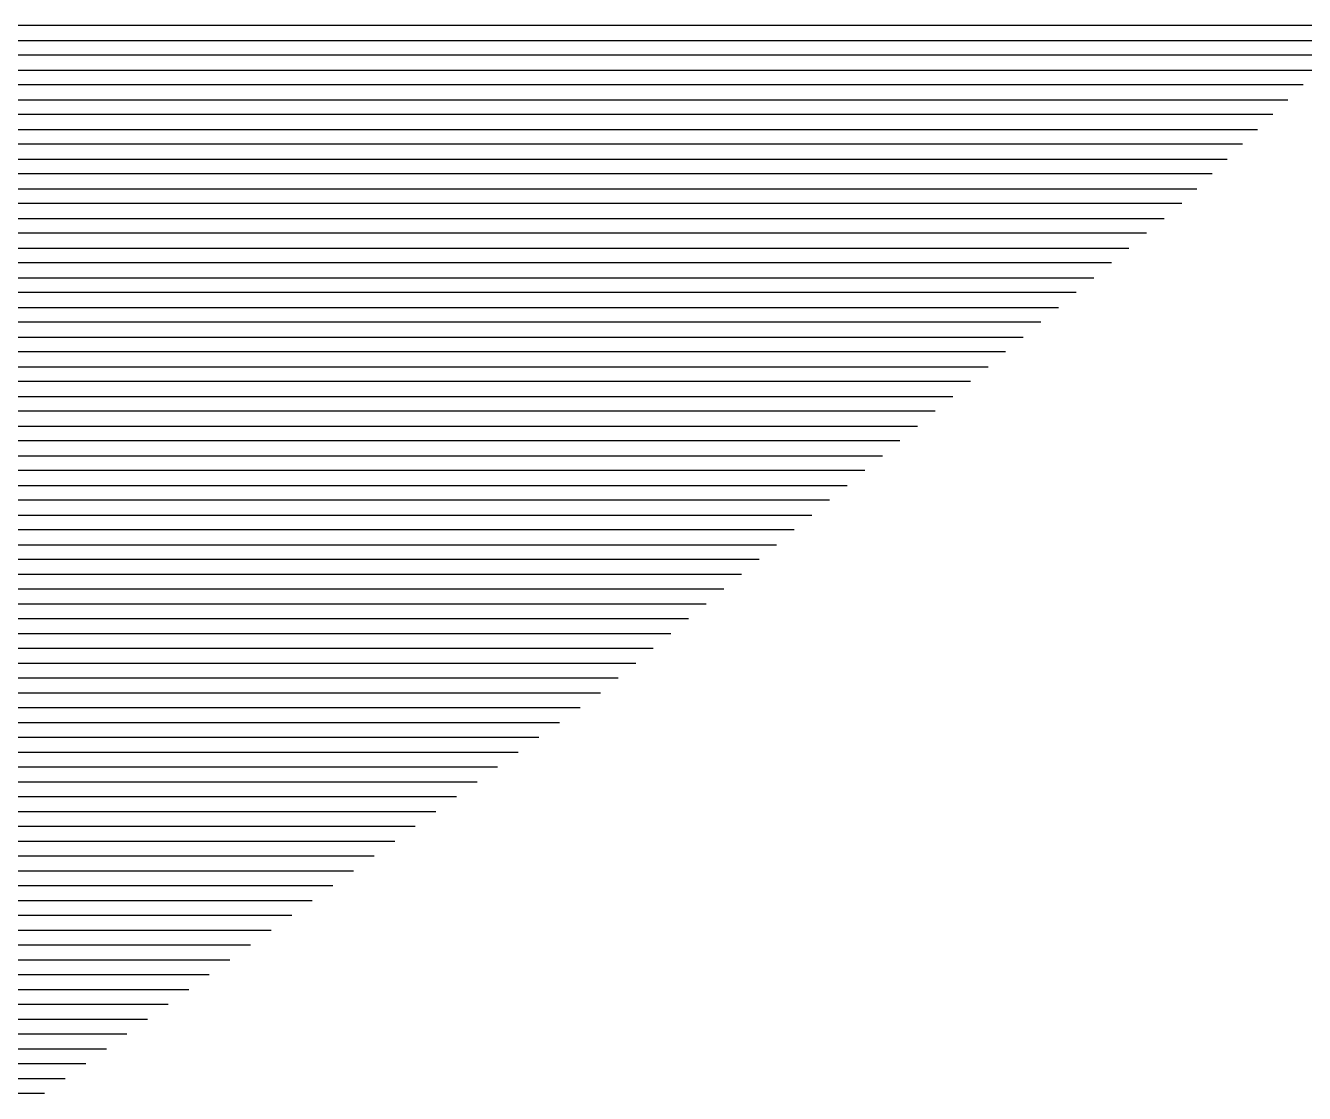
# Model space of a CAD drawing. Header units: metres. Extents: x -6.9 to 6.9, y -7 to 7.
# Drawn here: x 3.749 to 4.611, y -5.81 to -5.09 of the extents above; entities that cross this region are included whole.
import ezdxf

# ---------------------------------------------------------------- set-up
doc = ezdxf.new("R2010")
doc.units = ezdxf.units.M

msp = doc.modelspace()

# ---------------------------------------------------------------- linework, layer by layer
for p, q in [((3.757936, -5.090403, 0.887807), (3.368205, -5.090403, 0.805571)), ((3.842987, -5.090403, 0.905429), (3.757936, -5.090403, 0.887807)), ((4.39497, -5.090403, 1.022472), (3.842987, -5.090403, 0.905429)), ((4.439681, -5.090403, 1.031804), (4.39497, -5.090403, 1.022472)), ((4.651215, -5.090403, 1.076909), (4.439681, -5.090403, 1.031804)), ((3.372929, -5.100403, 0.807117), (3.766333, -5.100403, 0.890127)), ((3.766333, -5.100403, 0.890127), (3.849495, -5.100403, 0.907358)), ((3.849495, -5.100403, 0.907358), (4.406045, -5.100403, 1.02537)), ((4.406045, -5.100403, 1.02537), (4.447039, -5.100403, 1.033926)), ((4.447039, -5.100403, 1.033926), (4.640989, -5.100403, 1.075282)), ((3.774729, -5.110403, 0.892448), (3.377653, -5.110403, 0.808662)), ((3.856004, -5.110403, 0.909287), (3.774729, -5.110403, 0.892448)), ((4.41712, -5.110403, 1.028267), (3.856004, -5.110403, 0.909287)), ((4.454398, -5.110403, 1.036048), (4.41712, -5.110403, 1.028267)), ((4.630764, -5.110403, 1.073654), (4.454398, -5.110403, 1.036048)), ((3.382377, -5.120403, 0.810208), (3.783126, -5.120403, 0.894768)), ((3.783126, -5.120403, 0.894768), (3.862512, -5.120403, 0.911217)), ((3.862512, -5.120403, 0.911217), (4.428195, -5.120403, 1.031165)), ((4.428195, -5.120403, 1.031165), (4.461756, -5.120403, 1.03817)), ((4.461756, -5.120403, 1.03817), (4.620539, -5.120403, 1.072027)), ((3.791522, -5.130403, 0.897088), (3.387101, -5.130403, 0.811753)), ((3.86902, -5.130403, 0.913146), (3.791522, -5.130403, 0.897088)), ((4.439269, -5.130403, 1.034063), (3.86902, -5.130403, 0.913146)), ((4.469114, -5.130403, 1.040292), (4.439269, -5.130403, 1.034063)), ((4.610313, -5.130403, 1.070399), (4.469114, -5.130403, 1.040292)), ((3.391826, -5.140403, 0.813299), (3.799918, -5.140403, 0.899409)), ((3.799918, -5.140403, 0.899409), (3.875528, -5.140403, 0.915075)), ((3.875528, -5.140403, 0.915075), (4.450344, -5.140403, 1.03696)), ((4.450344, -5.140403, 1.03696), (4.476472, -5.140403, 1.042413)), ((4.476472, -5.140403, 1.042413), (4.600088, -5.140403, 1.068772)), ((3.808315, -5.150403, 0.901729), (3.39655, -5.150403, 0.814845)), ((3.882036, -5.150403, 0.917004), (3.808315, -5.150403, 0.901729)), ((4.461419, -5.150403, 1.039858), (3.882036, -5.150403, 0.917004)), ((4.483831, -5.150403, 1.044535), (4.461419, -5.150403, 1.039858)), ((4.589862, -5.150403, 1.067144), (4.483831, -5.150403, 1.044535)), ((3.401274, -5.160403, 0.81639), (3.816711, -5.160403, 0.90405)), ((3.816711, -5.160403, 0.90405), (3.888544, -5.160403, 0.918933)), ((3.888544, -5.160403, 0.918933), (4.472494, -5.160403, 1.042755)), ((4.472494, -5.160403, 1.042755), (4.491189, -5.160403, 1.046657)), ((4.491189, -5.160403, 1.046657), (4.579637, -5.160403, 1.065517)), ((3.825108, -5.170403, 0.90637), (3.405998, -5.170403, 0.817936)), ((3.895052, -5.170403, 0.920863), (3.825108, -5.170403, 0.90637)), ((4.483569, -5.170403, 1.045653), (3.895052, -5.170403, 0.920863)), ((4.498547, -5.170403, 1.048779), (4.483569, -5.170403, 1.045653)), ((4.569412, -5.170403, 1.063889), (4.498547, -5.170403, 1.048779)), ((3.410722, -5.180403, 0.819481), (3.833504, -5.180403, 0.908691)), ((3.833504, -5.180403, 0.908691), (3.90156, -5.180403, 0.922792)), ((3.90156, -5.180403, 0.922792), (4.494644, -5.180403, 1.04855)), ((4.494644, -5.180403, 1.04855), (4.505905, -5.180403, 1.050901)), ((4.505905, -5.180403, 1.050901), (4.559186, -5.180403, 1.062262)), ((3.8419, -5.190403, 0.911011), (3.415446, -5.190403, 0.821027)), ((3.908068, -5.190403, 0.924721), (3.8419, -5.190403, 0.911011)), ((4.505718, -5.190403, 1.051448), (3.908068, -5.190403, 0.924721)), ((4.513264, -5.190403, 1.053023), (4.505718, -5.190403, 1.051448)), ((4.548961, -5.190403, 1.060634), (4.513264, -5.190403, 1.053023)), ((3.420171, -5.200403, 0.822573), (3.850297, -5.200403, 0.913332)), ((3.850297, -5.200403, 0.913332), (3.914576, -5.200403, 0.92665)), ((3.914576, -5.200403, 0.92665), (4.516793, -5.200403, 1.054345)), ((4.516793, -5.200403, 1.054345), (4.520622, -5.200403, 1.055144)), ((4.520622, -5.200403, 1.055144), (4.538736, -5.200403, 1.059007)), ((3.858693, -5.210403, 0.915652), (3.424895, -5.210403, 0.824118)), ((3.921084, -5.210403, 0.928579), (3.858693, -5.210403, 0.915652)), ((4.527868, -5.210403, 1.057243), (3.921084, -5.210403, 0.928579)), ((4.52798, -5.210403, 1.057266), (4.527868, -5.210403, 1.057243)), ((4.52851, -5.210403, 1.057379), (4.52798, -5.210403, 1.057266)), ((3.429619, -5.220403, 0.825664), (3.86709, -5.220403, 0.917972)), ((3.86709, -5.220403, 0.917972), (3.927592, -5.220403, 0.930508)), ((3.927592, -5.220403, 0.930508), (4.516682, -5.220403, 1.05542)), ((3.875486, -5.230403, 0.920293), (3.434343, -5.230403, 0.827209)), ((3.9341, -5.230403, 0.932438), (3.875486, -5.230403, 0.920293)), ((4.504804, -5.230403, 1.053451), (3.9341, -5.230403, 0.932438)), ((3.439067, -5.240403, 0.828755), (3.883882, -5.240403, 0.922613)), ((3.883882, -5.240403, 0.922613), (3.940608, -5.240403, 0.934367)), ((3.940608, -5.240403, 0.934367), (4.492927, -5.240403, 1.051481)), ((3.892279, -5.250403, 0.924934), (3.443791, -5.250403, 0.8303)), ((3.947116, -5.250403, 0.936296), (3.892279, -5.250403, 0.924934)), ((4.481049, -5.250403, 1.049512), (3.947116, -5.250403, 0.936296)), ((3.448516, -5.260403, 0.831846), (3.900675, -5.260403, 0.927254)), ((3.900675, -5.260403, 0.927254), (3.953624, -5.260403, 0.938225)), ((3.953624, -5.260403, 0.938225), (4.469171, -5.260403, 1.047543)), ((3.909072, -5.270403, 0.929575), (3.45324, -5.270403, 0.833392)), ((3.960133, -5.270403, 0.940154), (3.909072, -5.270403, 0.929575)), ((4.457293, -5.270403, 1.045573), (3.960133, -5.270403, 0.940154)), ((3.457964, -5.280403, 0.834937), (3.917468, -5.280403, 0.931895)), ((3.917468, -5.280403, 0.931895), (3.966641, -5.280403, 0.942084)), ((3.966641, -5.280403, 0.942084), (4.445415, -5.280403, 1.043604)), ((3.925864, -5.290403, 0.934216), (3.462688, -5.290403, 0.836483)), ((3.973149, -5.290403, 0.944013), (3.925864, -5.290403, 0.934216)), ((4.433537, -5.290403, 1.041634), (3.973149, -5.290403, 0.944013)), ((3.467412, -5.300403, 0.838028), (3.934261, -5.300403, 0.936536)), ((3.934261, -5.300403, 0.936536), (3.979657, -5.300403, 0.945942)), ((3.979657, -5.300403, 0.945942), (4.421659, -5.300403, 1.039665)), ((3.942657, -5.310403, 0.938856), (3.472136, -5.310403, 0.839574)), ((3.986165, -5.310403, 0.947871), (3.942657, -5.310403, 0.938856)), ((4.409781, -5.310403, 1.037696), (3.986165, -5.310403, 0.947871)), ((3.476861, -5.320403, 0.841119), (3.951054, -5.320403, 0.941177)), ((3.951054, -5.320403, 0.941177), (3.992673, -5.320403, 0.9498)), ((3.992673, -5.320403, 0.9498), (4.397904, -5.320403, 1.035726)), ((3.95945, -5.330403, 0.943497), (3.481585, -5.330403, 0.842665)), ((3.999181, -5.330403, 0.95173), (3.95945, -5.330403, 0.943497)), ((4.386026, -5.330403, 1.033757), (3.999181, -5.330403, 0.95173)), ((3.486309, -5.340403, 0.844211), (3.967846, -5.340403, 0.945818)), ((3.967846, -5.340403, 0.945818), (4.005689, -5.340403, 0.953659)), ((4.005689, -5.340403, 0.953659), (4.374148, -5.340403, 1.031787)), ((3.976243, -5.350403, 0.948138), (3.491033, -5.350403, 0.845756)), ((4.012197, -5.350403, 0.955588), (3.976243, -5.350403, 0.948138)), ((4.36227, -5.350403, 1.029818), (4.012197, -5.350403, 0.955588)), ((3.495757, -5.360403, 0.847302), (3.984639, -5.360403, 0.950459)), ((3.984639, -5.360403, 0.950459), (4.018705, -5.360403, 0.957517)), ((4.018705, -5.360403, 0.957517), (4.350392, -5.360403, 1.027849)), ((3.993036, -5.370403, 0.952779), (3.500481, -5.370403, 0.848847)), ((4.025213, -5.370403, 0.959446), (3.993036, -5.370403, 0.952779)), ((4.338514, -5.370403, 1.025879), (4.025213, -5.370403, 0.959446)), ((3.505205, -5.380403, 0.850393), (4.001432, -5.380403, 0.9551)), ((4.001432, -5.380403, 0.9551), (4.031721, -5.380403, 0.961375)), ((4.031721, -5.380403, 0.961375), (4.326636, -5.380403, 1.02391)), ((4.009828, -5.390403, 0.95742), (3.50993, -5.390403, 0.851939)), ((4.038229, -5.390403, 0.963305), (4.009828, -5.390403, 0.95742)), ((4.314758, -5.390403, 1.02194), (4.038229, -5.390403, 0.963305)), ((3.514654, -5.400403, 0.853484), (4.018225, -5.400403, 0.95974)), ((4.018225, -5.400403, 0.95974), (4.044737, -5.400403, 0.965234)), ((4.044737, -5.400403, 0.965234), (4.302881, -5.400403, 1.019971)), ((4.026621, -5.410403, 0.962061), (3.519378, -5.410403, 0.85503)), ((4.051245, -5.410403, 0.967163), (4.026621, -5.410403, 0.962061)), ((4.291003, -5.410403, 1.018002), (4.051245, -5.410403, 0.967163)), ((3.524102, -5.420403, 0.856575), (4.035018, -5.420403, 0.964381)), ((4.035018, -5.420403, 0.964381), (4.057753, -5.420403, 0.969092)), ((4.057753, -5.420403, 0.969092), (4.279125, -5.420403, 1.016032)), ((4.043414, -5.430403, 0.966702), (3.528826, -5.430403, 0.858121)), ((4.064262, -5.430403, 0.971021), (4.043414, -5.430403, 0.966702)), ((4.267247, -5.430403, 1.014063), (4.064262, -5.430403, 0.971021)), ((3.53355, -5.440403, 0.859666), (4.05181, -5.440403, 0.969022)), ((4.05181, -5.440403, 0.969022), (4.07077, -5.440403, 0.972951)), ((4.07077, -5.440403, 0.972951), (4.255369, -5.440403, 1.012093)), ((4.060207, -5.450403, 0.971343), (3.538275, -5.450403, 0.861212)), ((4.077278, -5.450403, 0.97488), (4.060207, -5.450403, 0.971343)), ((4.243491, -5.450403, 1.010124), (4.077278, -5.450403, 0.97488)), ((3.542999, -5.460403, 0.862758), (4.068603, -5.460403, 0.973663)), ((4.068603, -5.460403, 0.973663), (4.083786, -5.460403, 0.976809)), ((4.083786, -5.460403, 0.976809), (4.231613, -5.460403, 1.008155)), ((4.076999, -5.470403, 0.975984), (3.547723, -5.470403, 0.864303)), ((4.090294, -5.470403, 0.978738), (4.076999, -5.470403, 0.975984)), ((4.219735, -5.470403, 1.006185), (4.090294, -5.470403, 0.978738)), ((3.552447, -5.480403, 0.865849), (4.085396, -5.480403, 0.978304)), ((4.085396, -5.480403, 0.978304), (4.096802, -5.480403, 0.980667)), ((4.096802, -5.480403, 0.980667), (4.207858, -5.480403, 1.004216)), ((4.093792, -5.490403, 0.980624), (3.557171, -5.490403, 0.867394)), ((4.10331, -5.490403, 0.982596), (4.093792, -5.490403, 0.980624)), ((4.19598, -5.490403, 1.002246), (4.10331, -5.490403, 0.982596)), ((3.561895, -5.500403, 0.86894), (4.102189, -5.500403, 0.982945)), ((4.102189, -5.500403, 0.982945), (4.109818, -5.500403, 0.984526)), ((4.109818, -5.500403, 0.984526), (4.184102, -5.500403, 1.000277)), ((4.110585, -5.510403, 0.985265), (3.56662, -5.510403, 0.870486)), ((4.116326, -5.510403, 0.986455), (4.110585, -5.510403, 0.985265)), ((4.172224, -5.510403, 0.998308), (4.116326, -5.510403, 0.986455)), ((3.571344, -5.520403, 0.872031), (4.118981, -5.520403, 0.987586)), ((4.118981, -5.520403, 0.987586), (4.122834, -5.520403, 0.988384)), ((4.122834, -5.520403, 0.988384), (4.160346, -5.520403, 0.996338)), ((4.127378, -5.530403, 0.989906), (3.576068, -5.530403, 0.873577)), ((4.129342, -5.530403, 0.990313), (4.127378, -5.530403, 0.989906)), ((4.148468, -5.530403, 0.994369), (4.129342, -5.530403, 0.990313)), ((3.580792, -5.540403, 0.875122), (4.135774, -5.540403, 0.992227)), ((4.135774, -5.540403, 0.992227), (4.13585, -5.540403, 0.992242)), ((4.13585, -5.540403, 0.992242), (4.13659, -5.540403, 0.992399)), ((4.122786, -5.550403, 0.990035), (3.585516, -5.550403, 0.876668)), ((3.59024, -5.560403, 0.878213), (4.1089, -5.560403, 0.987654)), ((4.095015, -5.570403, 0.985272), (3.594965, -5.570403, 0.879759)), ((3.599689, -5.580403, 0.881305), (4.081129, -5.580403, 0.982891)), ((4.067244, -5.590403, 0.98051), (3.604413, -5.590403, 0.88285)), ((3.609137, -5.600403, 0.884396), (4.053358, -5.600403, 0.978129)), ((4.039472, -5.610403, 0.975748), (3.613861, -5.610403, 0.885941)), ((3.618585, -5.620403, 0.887487), (4.025587, -5.620403, 0.973367)), ((4.011701, -5.630403, 0.970985), (3.62331, -5.630403, 0.889033)), ((3.628034, -5.640403, 0.890578), (3.997816, -5.640403, 0.968604)), ((3.98393, -5.650403, 0.966223), (3.632758, -5.650403, 0.892124)), ((3.637482, -5.660403, 0.893669), (3.970045, -5.660403, 0.963842)), ((3.956159, -5.670403, 0.961461), (3.642206, -5.670403, 0.895215)), ((3.64693, -5.680403, 0.89676), (3.942274, -5.680403, 0.95908)), ((3.928388, -5.690403, 0.956698), (3.651654, -5.690403, 0.898306)), ((3.656379, -5.700403, 0.899852), (3.914503, -5.700403, 0.954317)), ((3.900617, -5.710403, 0.951936), (3.661103, -5.710403, 0.901397)), ((3.665827, -5.720403, 0.902943), (3.886732, -5.720403, 0.949555)), ((3.872846, -5.730403, 0.947174), (3.670551, -5.730403, 0.904488)), ((3.675275, -5.740403, 0.906034), (3.858961, -5.740403, 0.944793)), ((3.845075, -5.750403, 0.942411), (3.679999, -5.750403, 0.907579)), ((3.684724, -5.760403, 0.909125), (3.83119, -5.760403, 0.94003)), ((3.817304, -5.770403, 0.937649), (3.689448, -5.770403, 0.910671)), ((3.694172, -5.780403, 0.912216), (3.803419, -5.780403, 0.935268)), ((3.789533, -5.790403, 0.932887), (3.698896, -5.790403, 0.913762)), ((3.70362, -5.800403, 0.915307), (3.775648, -5.800403, 0.930506)), ((3.761762, -5.810403, 0.928124), (3.708344, -5.810403, 0.916853))]:
    msp.add_line(p, q)

doc.saveas('drawing.dxf')
